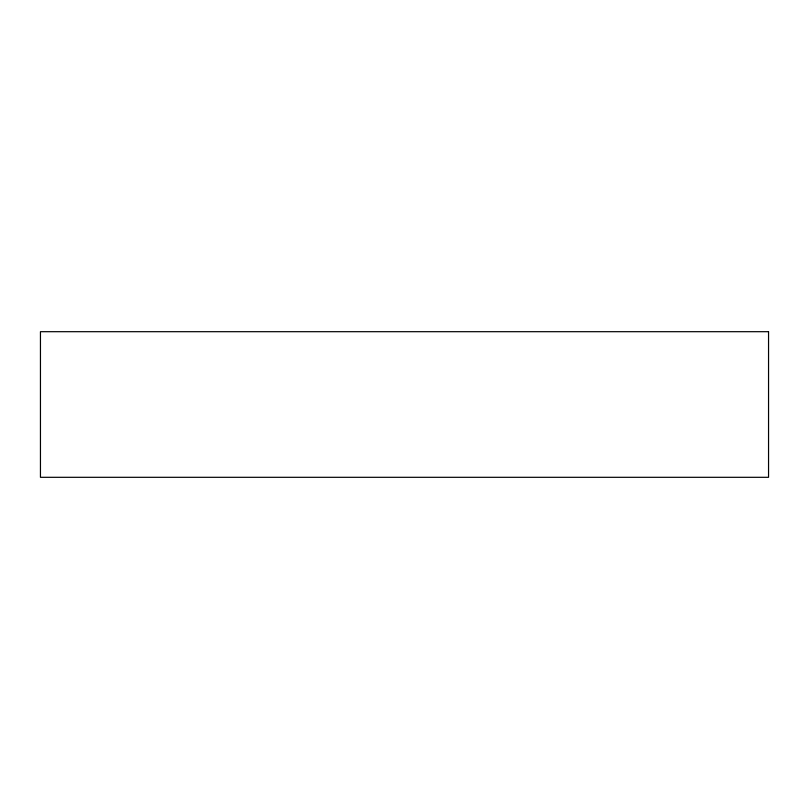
<?xml version="1.0" encoding="UTF-8"?>
<svg xmlns="http://www.w3.org/2000/svg" width="809" height="809" viewBox="0 0 809 809"><rect width="100%" height="100%" fill="white"/><g stroke="black" fill="none" stroke-linecap="round" stroke-linejoin="round"><path stroke-width="1.21" d="M768.55 331.69L40.45 331.69L40.45 477.31L768.55 477.31L768.55 331.69"/></g></svg>
